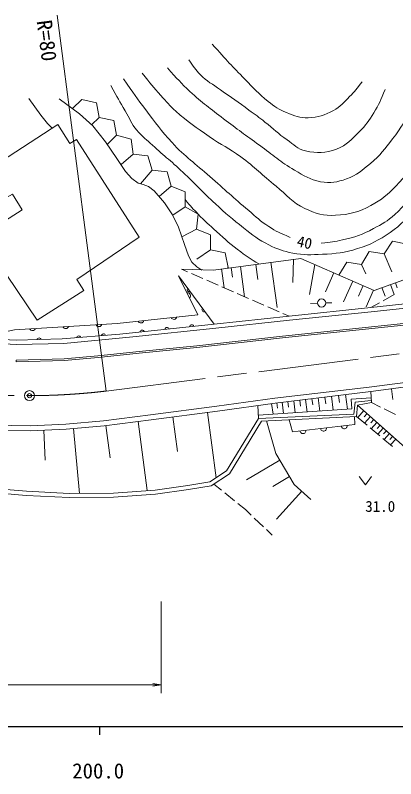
# Model space of a CAD drawing. Units: millimetres at full size, sheet at 1:1000; details may follow other scales. Extents: x 40000 to 680000, y 20000 to 380000.
# Drawn here: x 257883 to 303597, y 198715 to 290480 of the extents above; entities that cross this region are included whole.
import ezdxf
from ezdxf.enums import TextEntityAlignment as Align

# ---------------------------------------------------------------- set-up
doc = ezdxf.new("R2010")
doc.units = ezdxf.units.MM
doc.header["$LTSCALE"] = 1000
doc.header["$PDMODE"] = 32
doc.header["$PDSIZE"] = 500
doc.linetypes.add('CHAIN', pattern=[18.5, 12, -1.5, 3.5, -1.5])
for name, color, linetype, lineweight in [('M-BGD', 7, 'Continuous', 13), ('M-BMK', 2, 'CHAIN', 13), ('M-BMK-SRVR', 3, 'Continuous', 13), ('M-STR-HTXT', 7, 'Continuous', 13), ('M-TTL-BAND', 7, 'Continuous', 25)]:
    doc.layers.add(name, color=color, linetype=linetype, lineweight=lineweight)
doc.styles.add('ＭＳ ゴシック', font='')
doc.styles.get('ＭＳ ゴシック').set_extended_font_data('MS Gothic')

# ---------------------------------------------------------------- blocks, each defined once
blk = doc.blocks.new('open_arrow')
at = {"color": 0, "linetype": 'Continuous', "lineweight": -2}
blk.add_lwpolyline([(7.5, 1.25), (0, 0), (7.5, -1.25)], dxfattribs=at)

msp = doc.modelspace()

# ---------------------------------------------------------------- linework, layer by layer
at = {"layer": 'M-BGD'}
for p, q in [((264749, 279262), (265868, 280350)), ((265868, 280350), (267630, 279972)), ((267630, 279972), (267959, 278199)), ((267059, 277324), (267959, 278199)), ((267959, 278199), (269722, 277821)), ((269722, 277821), (270051, 276049)), ((270051, 276049), (268937, 274965)), ((270051, 276049), (271792, 275583)), ((271792, 275583), (272032, 273796)), ((272032, 273796), (270588, 272526)), ((272032, 273796), (273824, 273600)), ((273824, 273600), (274333, 271871)), ((274333, 271871), (272948, 270216)), ((274333, 271871), (276125, 271676)), ((276125, 271676), (276634, 269946)), ((276634, 269946), (275160, 268694)), ((276634, 269946), (278294, 269244)), ((278294, 269244), (278285, 267441)), ((278285, 267441), (276797, 266461)), ((278285, 267441), (279861, 266566)), ((279861, 266566), (279659, 264774)), ((279659, 264774), (277886, 263861)), ((279659, 264774), (281327, 264092)), ((281327, 264092), (281339, 262289)), ((302198, 261818), (303203, 263315)), ((303203, 263315), (304971, 262963)), ((281339, 262289), (279687, 261172)), ((281339, 262289), (283108, 261942)), ((283108, 261942), (283469, 260176)), ((299486, 260535), (300415, 262080)), ((300415, 262080), (302198, 261818)), ((302198, 261818), (303139, 259637)), ((288609, 260786), (289333, 255364)), ((291320, 261148), (291217, 258357)), ((296774, 259252), (297703, 260798)), ((297703, 260798), (299486, 260535)), ((278590, 259634), (277855, 259955)), ((282678, 259994), (282983, 257717)), ((283469, 260176), (283381, 260088)), ((283817, 260146), (283969, 259008)), ((284955, 260298), (285443, 256644)), ((286782, 260542), (287026, 258715)), ((293891, 260514), (293229, 256909)), ((300023, 259400), (299486, 260535)), ((280423, 258834), (279048, 259434)), ((296162, 259520), (295168, 257249)), ((282256, 258034), (280881, 258634)), ((298433, 258526), (297340, 256030)), ((299681, 257980), (299135, 256732)), ((302967, 258114), (303400, 256902)), ((303573, 258331), (303790, 257724)), ((284089, 257235), (282714, 257834)), ((285922, 256435), (284547, 257035)), ((300929, 257434), (300061, 255450)), ((301947, 257750), (302312, 256730)), ((287755, 255635), (286380, 256235)), ((303411, 256908), (302102, 256176)), ((289588, 254835), (288213, 255435)), ((294192, 255878), (293355, 255845)), ((295192, 255912), (295919, 255935)), ((301666, 255931), (300600, 255335)), ((290781, 254314), (290047, 254635)), ((257978, 248843), (257974, 249043)), ((300608, 245256), (300675, 243942)), ((303089, 245584), (303260, 244316)), ((291334, 244136), (291508, 242695)), ((292055, 244223), (292142, 243502)), ((292775, 244310), (292958, 242793)), ((293533, 244401), (293625, 243643)), ((294292, 244493), (294485, 242896)), ((295090, 244589), (295186, 243791)), ((295888, 244686), (296091, 243005)), ((296729, 244787), (296830, 243947)), ((297569, 244889), (297783, 243120)), ((287010, 243577), (287100, 242020)), ((288673, 243806), (288851, 242515)), ((289319, 243892), (289397, 243245)), ((289966, 243970), (290131, 242602)), ((290650, 244053), (290733, 243369)), ((300675, 243942), (301763, 243395)), ((280963, 242750), (282004, 234892)), ((298888, 242269), (300148, 241212)), ((299750, 242961), (299028, 242152)), ((300155, 242600), (299793, 242195)), ((302210, 243170), (303550, 242497)), ((272655, 241658), (273711, 233345)), ((276810, 242200), (277360, 238047)), ((300559, 242239), (299860, 241455)), ((300951, 241889), (300601, 241497)), ((301343, 241539), (300666, 240779)), ((261314, 240591), (261488, 237020)), ((264882, 240802), (265593, 233014)), ((268776, 241165), (269269, 237286)), ((300532, 240891), (301681, 239928)), ((301723, 241200), (301384, 240820)), ((302103, 240861), (301446, 240125)), ((302476, 240528), (302148, 240160)), ((302065, 239607), (303214, 238643)), ((302849, 240195), (302213, 239482)), ((303222, 239862), (302904, 239506)), ((303596, 239529), (302980, 238840)), ((289653, 237011), (285678, 234650)), ((290834, 235023), (288846, 233843)), ((299205, 235024), (299955, 234024)), ((299955, 234024), (300705, 235024)), ((281749, 234127), (282669, 233381)), ((292297, 233267), (289258, 229912)), ((283057, 233066), (284223, 232121)), ((284611, 231806), (285532, 231059)), ((285532, 231059), (286244, 230385)), ((286606, 230041), (287695, 229009)), ((288058, 228665), (288770, 227990))]:
    msp.add_line(p, q, dxfattribs=at)
for points in [[(259508, 280462), (260972, 278483), (261767, 277455), (262333, 276918)], [(263153, 280431), (265587, 278649), (267222, 277177), (268718, 275284), (270097, 273274), (271125, 271709), (271873, 270844), (272667, 270283), (273251, 270143), (273882, 269909), (274560, 269372), (275822, 267947), (276780, 266498), (277481, 265026), (278205, 262946), (278696, 261567), (279117, 260796), (279701, 260235), (280285, 259838)], [(257974, 249043), (263776, 249168), (267810, 249526), (272764, 250055), (279681, 250741), (289979, 251925), (305293, 253530), (322725, 255415), (337104, 257159), (366960, 260984), (390305, 263882), (415332, 266989), (431806, 268999), (436690, 269513)], [(257978, 248843), (263787, 248968), (267830, 249327), (272785, 249857), (279703, 250542), (290001, 251726), (305314, 253331), (322748, 255216), (337129, 256961), (366986, 260785), (390330, 263683), (415357, 266791), (431829, 268800), (436707, 269314)], [(281767, 253368), (290781, 254314), (300600, 255335), (317394, 257146), (340898, 260001), (341770, 261216), (363734, 263741)], [(281972, 252889), (290833, 253817), (300653, 254838), (317451, 256649), (341176, 259531), (342047, 260744), (363624, 263225)], [(277855, 259955), (281687, 259861), (292179, 261263), (300989, 257408), (310149, 260679)], [(253055, 251666), (257792, 252690), (270107, 253438), (279828, 254490), (277514, 259163)], [(277514, 259163), (281767, 253368), (270457, 252153), (263517, 251569), (257979, 251428), (253055, 251666)], [(210280, 255765), (215037, 253430), (219719, 251108), (225073, 248475), (228688, 246875), (232322, 245557), (236088, 244408), (240080, 243316), (243902, 242506), (247366, 241923), (250661, 241565), (255105, 241207), (259699, 241113), (263955, 241320), (268492, 241734), (274122, 242450), (282087, 243504), (289054, 244464), (300389, 245783), (306904, 246611), (315395, 247665)], [(211759, 254371), (214772, 252892), (219453, 250570), (224819, 247931), (228464, 246318), (232132, 244987), (235921, 243832), (239938, 242733), (243790, 241917), (247284, 241328), (250605, 240967), (255075, 240608), (259708, 240513), (263997, 240721), (268558, 241138), (274199, 241855), (282167, 242910), (289129, 243869), (300608, 245256), (306941, 246083), (315380, 247245)], [(211759, 254371), (213723, 252360), (215531, 250631), (218443, 248208), (221933, 245654), (225115, 243508), (228862, 241267), (232251, 239403), (234812, 238367), (239368, 236691), (243605, 235524), (248237, 234564), (253754, 233735), (259214, 233265), (264354, 233001), (269683, 233057), (274691, 233415), (278608, 233980), (281244, 234394), (283259, 235712), (287100, 242020), (298566, 242547), (298717, 243959), (300663, 244172)], [(211401, 254021), (213371, 252005), (215198, 250258), (218135, 247814), (221645, 245245), (224846, 243085), (228613, 240833), (232036, 238950), (234632, 237901), (239215, 236215), (243487, 235038), (248149, 234071), (253695, 233238), (259180, 232766), (264344, 232501), (269703, 232558), (274745, 232918), (278682, 233486), (281428, 233917), (283627, 235356), (287481, 241693), (298888, 242269), (299004, 243627), (300675, 243942)], [(251836, 251213), (258043, 250926), (263721, 251020), (271994, 251814), (281972, 252889)], [(287078, 242395), (298335, 243157), (298250, 244343), (300646, 244511)], [(299004, 243627), (307966, 235629), (320251, 228806)], [(288050, 241721), (289184, 237800), (291387, 234091), (293383, 232283)], [(290791, 241860), (291183, 240399), (298690, 241277), (298651, 242257)]]:
    msp.add_lwpolyline(points, dxfattribs=at)
msp.add_lwpolyline([(253874, 257535), (256886, 259228), (260521, 253827), (266130, 257410), (265268, 258719), (272787, 263818), (265257, 275528), (264447, 275061), (262993, 277346), (253667, 271304), (255676, 267923), (257561, 268982), (258699, 267082), (250972, 262159)], close=True, dxfattribs=at)
msp.add_circle((294692, 255897), 500, dxfattribs=at)
for centre, radius, start, end in [((278563, 256773), 370, 315.26005, 97.41077), ((278799, 257508), 256, 138.95425, 293.59348), ((280574, 255090), 256, 138.95425, 293.59348), ((276943, 254298), 370, 205.0985, 347.24921), ((267935, 253426), 370, 202.39944, 344.55015), ((272966, 253868), 370, 205.0985, 347.24921), ((279101, 253025), 256, 18.81261, 173.45184), ((259949, 252942), 370, 202.39944, 344.55015), ((263942, 253184), 370, 202.39944, 344.55015), ((273135, 252384), 256, 18.81261, 173.45184), ((276118, 252705), 256, 18.81261, 173.45184), ((260749, 251442), 256, 14.1306, 168.76983), ((265497, 251679), 256, 17.49192, 172.13115), ((268487, 251931), 256, 17.49192, 172.13115), ((292454, 240547), 350, 186.67648, 6.67648), ((294937, 240838), 350, 186.67648, 6.67648), ((297420, 241129), 350, 186.67648, 6.67648)]:
    msp.add_arc(centre, radius, start, end, dxfattribs=at)
for points, knots in [([(281530, 287026), (283388, 284963), (283881, 284387), (285484, 282789), (286545, 281731), (287075, 281061), (288252, 280134), (289053, 279503), (289537, 279158), (290483, 278779), (291452, 278390), (292039, 278117), (293082, 278157), (294310, 278204), (295025, 278445), (296104, 279033), (296983, 279512), (297352, 279983), (298052, 280699), (298688, 281348), (298899, 281618), (299549, 282478)], [0, 0, 0, 0, 1, 1, 1, 2, 2, 2, 3, 3, 3, 4, 4, 4, 5, 5, 5, 6, 6, 6, 7, 7, 7, 7]), ([(278734, 285133), (279289, 284282), (279510, 283991), (280118, 283354), (280939, 282493), (281587, 282220), (282547, 281518), (283868, 280551), (284639, 280052), (285964, 279089), (286723, 278538), (287143, 278222), (287885, 277649), (288940, 276834), (289434, 276248), (290540, 275502), (291380, 274935), (291778, 274382), (292771, 274175), (294188, 273879), (295119, 273883), (296471, 274401), (297736, 274886), (298280, 275534), (299239, 276491), (300024, 277275), (300374, 277809), (300961, 278750), (301609, 279788), (301781, 280242), (302317, 281575)], [0, 0, 0, 0, 1, 1, 1, 2, 2, 2, 3, 3, 3, 4, 4, 4, 5, 5, 5, 6, 6, 6, 7, 7, 7, 8, 8, 8, 9, 9, 9, 10, 10, 10, 10]), ([(276164, 284173), (277378, 282785), (277761, 282380), (278875, 281320), (280347, 279921), (281310, 279290), (282914, 278044), (284571, 276757), (285537, 276086), (287235, 274853), (288867, 273667), (289694, 272864), (291443, 271859), (292604, 271192), (293261, 270710), (294578, 270475), (295780, 270261), (296534, 270409), (297685, 270814), (298950, 271258), (299536, 271821), (300566, 272678), (301755, 273667), (302281, 274387), (303221, 275615), (304334, 277070), (304646, 277716), (305650, 279626)], [0, 0, 0, 0, 1, 1, 1, 2, 2, 2, 3, 3, 3, 4, 4, 4, 5, 5, 5, 6, 6, 6, 7, 7, 7, 8, 8, 8, 9, 9, 9, 9]), ([(270875, 282824), (272137, 281028), (272479, 280547), (273558, 279124), (274754, 277549), (275367, 276611), (276722, 275170), (278354, 273434), (279485, 272683), (281269, 271103), (283083, 269497), (284073, 268566), (285929, 267008), (286849, 266236), (287315, 265729), (288330, 265087), (289289, 264481), (289702, 264301), (290928, 263788)], [0, 0, 0, 0, 1, 1, 1, 2, 2, 2, 3, 3, 3, 4, 4, 4, 5, 5, 5, 6, 6, 6, 6]), ([(273142, 283523), (274178, 282220), (274458, 281851), (275373, 280840), (276059, 280083), (276412, 279621), (277180, 278948), (278661, 277651), (279568, 277011), (281191, 275898), (282640, 274904), (283552, 274498), (284976, 273469), (286721, 272207), (287532, 271286), (289212, 269938), (290550, 268866), (291137, 267990), (292686, 267255), (294014, 266626), (294890, 266362), (296358, 266436), (298085, 266524), (299096, 266811), (300623, 267622), (301928, 268316), (302589, 268875), (303616, 269938), (304894, 271260), (305454, 272145), (306525, 273638), (307227, 274615), (307636, 275157), (308220, 276208), (308776, 277209), (308941, 277600), (309463, 278863)], [0, 0, 0, 0, 1, 1, 1, 2, 2, 2, 3, 3, 3, 4, 4, 4, 5, 5, 5, 6, 6, 6, 7, 7, 7, 8, 8, 8, 9, 9, 9, 10, 10, 10, 11, 11, 11, 12, 12, 12, 12]), ([(269364, 282019), (270191, 280542), (270403, 280157), (271096, 278979), (271632, 278069), (271819, 277478), (272490, 276663), (273048, 275984), (273464, 275697), (274109, 275100), (275612, 273710), (276532, 273017), (278025, 271616), (279577, 270162), (280353, 269248), (281923, 267813), (283205, 266641), (283936, 265993), (285312, 264932), (286445, 264059), (287064, 263518), (288344, 262880), (289407, 262349), (290056, 262119), (291225, 261901), (292592, 261645), (293394, 261677), (294783, 261750), (296450, 261837), (297409, 261929), (299001, 262428), (300639, 262942), (301529, 263403), (302936, 264386), (304289, 265331), (304895, 266063), (306043, 267248), (307334, 268581), (307738, 269122), (309101, 270884)], [0, 0, 0, 0, 1, 1, 1, 2, 2, 2, 3, 3, 3, 4, 4, 4, 5, 5, 5, 6, 6, 6, 7, 7, 7, 8, 8, 8, 9, 9, 9, 10, 10, 10, 11, 11, 11, 12, 12, 12, 13, 13, 13, 13]), ([(294656, 263082), (295833, 263191), (296218, 263258), (297198, 263478), (298710, 263817), (299560, 264102), (300926, 264833), (301986, 265401), (302596, 265730), (303496, 266528), (304738, 267628), (305208, 268469), (306264, 269748), (307519, 271267), (307907, 271789), (309373, 273720)], [0, 0, 0, 0, 1, 1, 1, 2, 2, 2, 3, 3, 3, 4, 4, 4, 5, 5, 5, 5]), ([(278289, 268322), (279012, 267468), (279224, 267230), (279861, 266566), (280676, 265715), (281177, 265282), (282057, 264499), (283172, 263507), (283767, 262909), (284976, 262032), (285800, 261435), (286101, 261231), (287147, 260591)], [0, 0, 0, 0, 1, 1, 1, 2, 2, 2, 3, 3, 3, 4, 4, 4, 4])]:
    msp.add_open_spline(points, degree=3, knots=knots, dxfattribs=at)
at = {"layer": 'M-BMK'}
msp.add_lwpolyline([(268807, 245312), (358393, 256674), (424174, 264854)], dxfattribs=at)
msp.add_arc((259409, 324758), 80000, 243.384, 276.74627, dxfattribs=at)
at = {"layer": 'M-BMK-SRVR'}
msp.add_circle((259589, 244759), 600, dxfattribs=at)
msp.add_point((259589, 244759), dxfattribs=at)
at = {"layer": 'M-STR-HTXT'}
for p, q in [((268807, 245312), (262909, 290480)), ((275396, 220000), (275396, 209000)), ((210280, 210000), (275396, 210000))]:
    msp.add_line(p, q, dxfattribs=at)
at = {"layer": 'M-TTL-BAND'}
for p, q in [((40000, 205000), (579000, 205000)), ((268000, 205000), (268000, 204000))]:
    msp.add_line(p, q, dxfattribs=at)

# ---------------------------------------------------------------- block references
at = {"layer": 'M-STR-HTXT', "xscale": 133, "yscale": 133, "rotation": 180}
msp.add_blockref('open_arrow', (275396, 210000), dxfattribs=at)

# ---------------------------------------------------------------- texts
at = {"layer": 'M-BGD', "style": 'ＭＳ ゴシック'}
msp.add_text('40', height=1320, rotation=347.347, dxfattribs=at).set_placement((292651, 263167), align=Align.MIDDLE_CENTER)
msp.add_text('31.0', height=1320, dxfattribs=at).set_placement((301735, 231453), align=Align.MIDDLE_CENTER)
at = {"layer": 'M-STR-HTXT', "style": 'ＭＳ ゴシック'}
msp.add_text('R=80', height=1833, rotation=277.439, dxfattribs=at).set_placement((261678, 287437), align=Align.MIDDLE_CENTER)
at = {"layer": 'M-TTL-BAND', "style": 'ＭＳ ゴシック'}
msp.add_text('200.0', height=1833, dxfattribs=at).set_placement((267844, 198195), align=Align.BOTTOM_CENTER)

doc.saveas('drawing.dxf')
